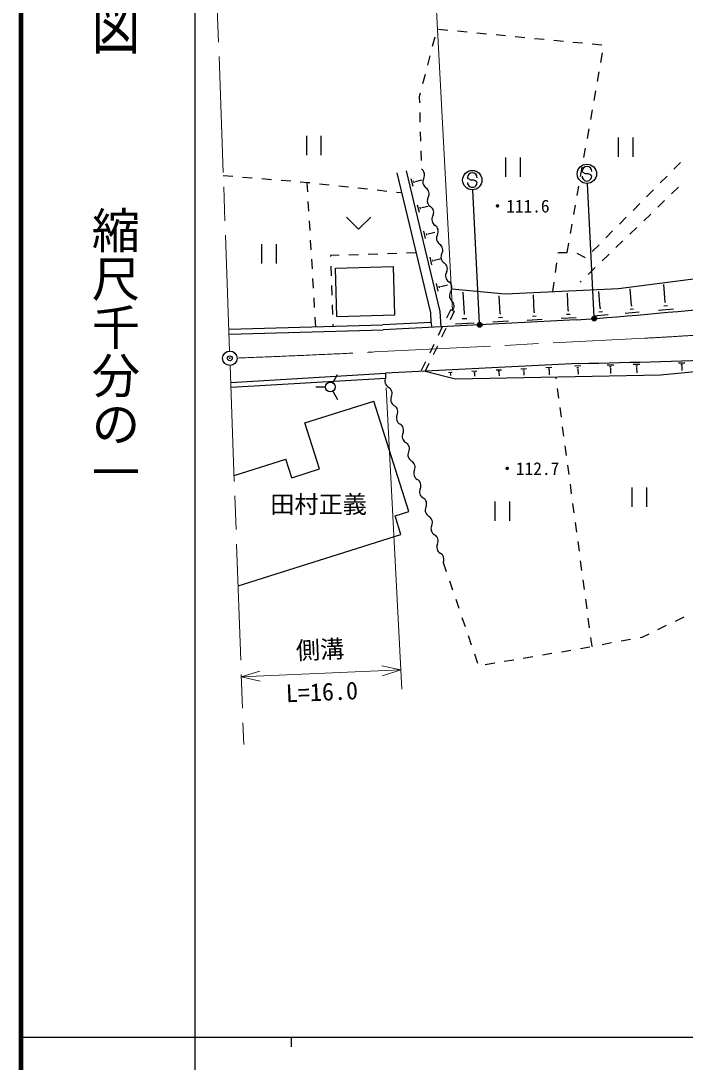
# Model space of a CAD drawing. Units: millimetres, scale not verified. Extents: x 40000 to 680000, y 20000 to 380000.
# Drawn here: x 40000 to 108771, y 202409 to 310191 of the extents above; entities that cross this region are included whole.
import ezdxf
from ezdxf.enums import TextEntityAlignment as Align

# ---------------------------------------------------------------- set-up
doc = ezdxf.new("R2010")
doc.units = ezdxf.units.MM
doc.header["$LTSCALE"] = 1000
doc.header["$PDMODE"] = 32
doc.header["$PDSIZE"] = 500
doc.linetypes.add('CHAIN', pattern=[18.5, 12, -1.5, 3.5, -1.5])
for name, color, linetype, lineweight in [('M-BGD', 7, 'Continuous', 25), ('M-BMK', 2, 'CHAIN', 13), ('M-BMK-SRVR', 3, 'Continuous', 25), ('M-STR-HTXT', 7, 'Continuous', 13), ('M-STR-STRC', 7, 'Continuous', 25), ('M-TTL', 2, 'Continuous', 140), ('M-TTL-BAND', 7, 'Continuous', 25)]:
    doc.layers.add(name, color=color, linetype=linetype, lineweight=lineweight)
doc.layers.add('M-OTRS', color=6, linetype='Continuous')
doc.styles.add('@ＭＳ ゴシック', font='')
doc.styles.add('ＭＳ ゴシック', font='')
doc.styles.get('@ＭＳ ゴシック').set_extended_font_data('@MS Gothic')
doc.styles.get('ＭＳ ゴシック').set_extended_font_data('MS Gothic')

msp = doc.modelspace()

# ---------------------------------------------------------------- linework, layer by layer
at = {"layer": 'M-BGD'}
for p, q in [((82844, 308513), (82594, 307545)), ((84214, 309207), (83219, 309303)), ((86205, 309015), (85210, 309111)), ((88196, 308822), (87201, 308918)), ((90187, 308630), (89191, 308726)), ((92177, 308438), (91182, 308534)), ((94168, 308246), (93173, 308342)), ((96159, 308054), (95164, 308150)), ((98150, 307862), (97154, 307958)), ((100140, 307670), (99145, 307766)), ((82344, 306577), (82094, 305609)), ((100039, 305888), (100214, 306873)), ((81844, 304640), (81593, 303672)), ((99691, 303919), (99865, 304904)), ((99342, 301949), (99516, 302934)), ((81343, 302704), (81243, 302316)), ((81243, 302316), (81261, 301717)), ((81291, 300717), (81321, 299718)), ((98993, 299980), (99168, 300965)), ((81350, 298718), (81380, 297719)), ((98645, 298011), (98819, 298995)), ((69555, 298274), (69555, 296274)), ((71055, 298274), (71055, 296274)), ((101840, 298105), (101840, 296105)), ((103340, 298105), (103340, 296105)), ((81410, 296719), (81440, 295719)), ((98296, 296041), (98470, 297026)), ((90176, 296028), (90176, 294028)), ((91676, 296028), (91676, 294028)), ((107598, 294832), (108301, 295543)), ((82427, 279967), (78959, 294445)), ((83421, 280110), (79931, 294677)), ((97947, 294072), (98122, 295057)), ((60959, 294185), (61956, 294104)), ((62953, 294022), (63949, 293940)), ((64946, 293859), (65943, 293777)), ((66939, 293695), (67936, 293614)), ((68933, 293532), (69642, 293474)), ((69700, 292492), (69642, 293474)), ((69642, 293474), (69929, 293443)), ((70923, 293335), (71917, 293226)), ((80384, 293861), (80567, 293095)), ((80644, 293620), (80690, 293428)), ((80853, 293594), (80864, 293546)), ((80859, 293570), (81523, 293729)), ((106190, 293411), (106894, 294122)), ((72911, 293118), (73905, 293010)), ((74899, 292901), (75893, 292793)), ((76887, 292685), (77882, 292576)), ((78876, 292468), (79447, 292406)), ((97599, 292103), (97773, 293087)), ((104783, 291991), (105486, 292701)), ((107366, 292278), (108086, 292972)), ((69819, 290496), (69760, 291494)), ((81033, 291150), (81218, 290379)), ((81511, 290857), (82181, 291017)), ((97250, 290133), (97424, 291118)), ((103375, 290570), (104079, 291280)), ((105926, 290890), (106646, 291584)), ((81295, 290907), (81341, 290714)), ((81505, 290881), (81517, 290833)), ((104486, 289502), (105206, 290196)), ((69939, 288499), (69879, 289497)), ((73721, 289882), (74971, 288632)), ((76221, 289882), (74971, 288632)), ((96901, 288164), (97076, 289149)), ((101967, 289149), (102671, 289859)), ((81684, 288434), (81869, 287660)), ((81947, 288190), (81993, 287997)), ((82158, 288164), (82170, 288115)), ((82164, 288140), (82840, 288302)), ((100560, 287728), (101264, 288438)), ((103046, 288115), (103766, 288808)), ((64921, 287081), (64921, 285081)), ((66421, 287081), (66421, 285081)), ((70058, 286503), (69998, 287501)), ((96553, 286195), (96727, 287179)), ((99152, 286307), (99856, 287018)), ((101606, 286727), (102326, 287421)), ((72943, 285919), (72040, 285890)), ((72040, 285890), (72043, 285794)), ((74942, 285984), (73943, 285952)), ((76941, 286048), (75942, 286016)), ((78940, 286113), (77941, 286080)), ((80939, 286177), (79940, 286145)), ((82336, 285714), (82522, 284936)), ((95628, 286128), (95641, 286215)), ((95641, 286215), (96553, 286195)), ((97545, 286142), (98434, 285686)), ((100166, 285339), (100886, 286033)), ((70177, 284506), (70117, 285505)), ((72077, 284795), (72111, 283796)), ((72568, 284577), (78565, 284746)), ((72709, 279579), (72568, 284577)), ((78707, 279748), (78565, 284746)), ((82600, 285469), (82646, 285275)), ((82812, 285443), (82824, 285394)), ((82818, 285419), (83500, 285582)), ((95352, 284147), (95490, 285138)), ((98726, 283951), (99446, 284645)), ((70296, 282510), (70236, 283508)), ((101868, 282494), (116448, 284381)), ((72145, 282796), (72179, 281797)), ((82988, 282991), (83175, 282209)), ((83254, 282744), (83300, 282549)), ((83467, 282718), (83478, 282669)), ((83473, 282694), (84160, 282858)), ((84618, 282462), (90149, 281929)), ((90149, 281929), (101868, 282494)), ((95075, 282166), (95214, 283157)), ((97910, 283165), (98006, 283257)), ((103222, 280737), (103066, 282454)), ((106716, 281087), (106551, 282905)), ((70415, 280513), (70356, 281512)), ((85911, 279857), (85796, 282100)), ((89625, 279903), (89531, 281740)), ((93148, 280028), (93056, 281819)), ((96668, 280207), (96576, 281998)), ((99981, 280463), (99826, 282177)), ((72213, 280797), (72247, 279798)), ((84502, 280309), (84067, 279408)), ((84502, 280309), (84862, 280135)), ((99934, 280459), (100028, 280467)), ((103072, 280356), (103437, 280389)), ((103176, 280733), (103267, 280741)), ((106022, 280255), (107547, 280393)), ((106560, 280688), (106941, 280723)), ((106668, 281082), (106763, 281091)), ((70534, 278517), (70475, 279515)), ((72709, 279579), (78707, 279748)), ((97484, 279233), (77510, 278214)), ((82478, 278968), (82427, 279967)), ((83502, 278520), (83421, 280110)), ((84862, 280135), (84427, 279234)), ((85695, 279364), (86176, 279388)), ((85851, 279854), (85971, 279860)), ((89441, 279483), (89850, 279504)), ((89574, 279901), (89676, 279906)), ((92422, 279225), (93951, 279303)), ((92976, 279636), (93358, 279656)), ((93100, 280025), (93195, 280030)), ((95942, 279404), (97471, 279482)), ((96496, 279816), (96878, 279835)), ((96620, 280205), (96715, 280210)), ((99301, 279648), (100796, 279783)), ((99828, 280072), (100201, 280106)), ((102559, 279942), (104016, 280074)), ((61536, 278263), (77490, 278714)), ((61550, 277763), (77510, 278214)), ((72281, 278798), (72289, 278567)), ((82478, 278968), (77490, 278714)), ((82478, 278968), (82503, 278469)), ((83632, 278508), (83197, 277607)), ((83992, 278334), (83557, 277433)), ((84998, 278846), (86921, 278944)), ((88847, 279043), (90486, 279126)), ((82762, 276707), (82327, 275806)), ((83122, 276533), (82687, 275632)), ((81892, 274906), (81457, 274006)), ((97713, 274738), (77739, 273720)), ((82252, 274732), (81865, 273930)), ((81865, 273930), (84984, 273121)), ((84286, 273803), (84665, 273823)), ((86692, 273926), (87202, 273952)), ((86890, 273808), (87018, 273815)), ((89204, 274054), (89753, 274082)), ((89417, 273927), (89554, 273934)), ((89475, 273793), (89510, 273795)), ((89492, 273794), (89509, 273461)), ((91755, 274184), (92343, 274214)), ((91983, 274048), (92130, 274056)), ((92046, 273904), (92082, 273906)), ((92064, 273905), (92084, 273512)), ((94345, 274316), (94974, 274348)), ((94589, 274171), (94746, 274179)), ((94656, 274017), (94695, 274019)), ((94676, 274018), (94699, 273564)), ((97311, 274468), (97981, 274502)), ((97571, 274313), (97739, 274322)), ((97642, 274149), (97684, 274151)), ((97663, 274150), (97690, 273634)), ((100685, 274573), (101379, 274592)), ((100950, 274407), (101123, 274411)), ((101020, 274235), (101063, 274236)), ((101042, 274235), (101057, 273691)), ((103380, 274649), (104085, 274669)), ((103649, 274480), (103826, 274485)), ((103720, 274306), (103765, 274307)), ((103743, 274306), (103758, 273745)), ((106203, 273543), (110863, 274002)), ((108085, 274783), (108736, 274801)), ((108334, 274627), (108496, 274632)), ((108399, 274466), (108440, 274467)), ((108420, 274467), (108433, 274014)), ((61730, 272766), (77739, 273720)), ((61760, 272267), (77765, 273220)), ((72297, 272723), (72797, 273589)), ((77739, 273720), (77765, 273220)), ((84433, 273716), (84528, 273721)), ((84474, 273623), (84497, 273624)), ((84485, 273624), (84492, 273495)), ((84984, 273121), (106203, 273543)), ((86944, 273683), (86976, 273685)), ((86960, 273684), (86974, 273410)), ((95424, 273133), (95398, 273328)), ((71547, 272290), (70547, 272290)), ((72297, 271857), (72797, 270991)), ((95690, 271151), (95557, 272142)), ((69398, 268578), (76549, 270839)), ((80167, 259397), (76549, 270839)), ((95955, 269169), (95822, 270160)), ((70905, 263811), (69398, 268578)), ((96221, 267186), (96088, 268177)), ((96487, 265204), (96354, 266195)), ((62077, 263117), (67442, 264813)), ((68045, 262906), (67442, 264813)), ((96752, 263222), (96619, 264213)), ((68045, 262906), (70905, 263811)), ((97018, 261239), (96885, 262231)), ((103254, 261903), (103254, 259903)), ((104754, 261903), (104754, 259903)), ((89078, 260424), (89078, 258424)), ((90578, 260424), (90578, 258424)), ((97283, 259257), (97151, 260248)), ((78736, 258945), (80167, 259397)), ((79339, 257038), (78736, 258945)), ((97549, 257275), (97416, 258266)), ((62487, 251710), (79339, 257038)), ((97815, 255293), (97682, 256284)), ((83723, 254129), (84046, 253182)), ((98080, 253310), (97948, 254301)), ((84369, 252236), (84691, 251289)), ((98346, 251328), (98213, 252319)), ((85014, 250343), (85336, 249396)), ((98612, 249346), (98479, 250337)), ((85659, 248450), (85982, 247503)), ((98877, 247363), (98744, 248355)), ((108621, 248460), (107720, 248026)), ((106819, 247593), (105917, 247159)), ((86304, 246556), (86627, 245610)), ((99137, 245427), (99010, 246372)), ((101150, 245796), (100166, 245616)), ((103117, 246156), (102134, 245976)), ((104273, 246368), (104101, 246336)), ((105016, 246725), (104273, 246368)), ((93985, 244561), (94971, 244726)), ((95958, 244892), (96944, 245058)), ((97930, 245224), (98916, 245390)), ((99183, 245436), (99137, 245427)), ((86949, 244663), (87272, 243717)), ((88068, 243565), (89055, 243731)), ((90041, 243897), (91027, 244063)), ((92013, 244229), (92999, 244395))]:
    msp.add_line(p, q, dxfattribs=at)
msp.add_circle((72047, 272290), 500, dxfattribs=at)
for centre, radius, start, end in [((81073, 294240), 725, 330.03474, 57.24038), ((82329, 293516), 725, 150.03474, 237.24038), ((81545, 292296), 725, 330.03474, 57.24038), ((82801, 291572), 725, 150.03474, 237.24038), ((82016, 290353), 725, 330.03474, 57.24038), ((83273, 289628), 725, 150.03474, 237.24038), ((82488, 288409), 725, 330.03474, 57.24038), ((83744, 287685), 725, 150.03474, 237.24038), ((82960, 286465), 725, 330.03474, 57.24038), ((84216, 285741), 725, 150.03474, 237.24038), ((83431, 284522), 725, 330.03474, 57.24038), ((84687, 283797), 725, 150.03474, 237.24038), ((83903, 282578), 725, 330.03474, 57.24038), ((85092, 281757), 725, 140.73166, 227.93729), ((84121, 280681), 725, 320.73166, 47.93729), ((60762, 778742), 500857, 274.20458, 276.14025), ((90358, 778861), 504176, 270.83592, 272.77856), ((78415, 272900), 725, 153.73139, 240.93703), ((77710, 271632), 725, 333.73139, 60.93703), ((79011, 270990), 725, 153.73139, 240.93703), ((78306, 269723), 725, 333.73139, 60.93703), ((79606, 269081), 725, 153.73139, 240.93703), ((78902, 267814), 725, 333.73139, 60.93703), ((80202, 267172), 725, 153.73139, 240.93703), ((79498, 265905), 725, 333.73139, 60.93703), ((80798, 265263), 725, 153.73139, 240.93703), ((80094, 263995), 725, 333.73139, 60.93703), ((81394, 263354), 725, 153.73139, 240.93703), ((80690, 262086), 725, 333.73139, 60.93703), ((81990, 261445), 725, 153.73139, 240.93703), ((81286, 260177), 725, 333.73139, 60.93703), ((82586, 259535), 725, 153.73139, 240.93703), ((81882, 258268), 725, 333.73139, 60.93703), ((83182, 257626), 725, 153.73139, 240.93703), ((82477, 256359), 725, 333.73139, 60.93703), ((83778, 255717), 725, 153.73139, 240.93703), ((83073, 254450), 725, 333.73139, 60.93703)]:
    msp.add_arc(centre, radius, start, end, dxfattribs=at)
at = {"layer": 'M-BMK'}
for p, q in [((61613, 276014), (60202, 315238)), ((76626, 275916), (104589, 277342)), ((61667, 274515), (63078, 235290))]:
    msp.add_line(p, q, dxfattribs=at)
for centre, radius, start, end in [((89310, 576953), 300000, 272.91949, 275.4024), ((25693, 1274618), 1000000, 272.10302, 272.91949)]:
    msp.add_arc(centre, radius, start, end, dxfattribs=at)
at = {"layer": 'M-BMK-SRVR'}
msp.add_circle((61640, 275264), 750, dxfattribs=at)
msp.add_point((61640, 275264), dxfattribs=at)
msp.add_point((61640, 275264), dxfattribs=at)
at = {"layer": 'M-OTRS'}
msp.add_point((61640, 275264), dxfattribs=at)
at = {"layer": 'M-STR-HTXT'}
for p, q in [((84682, 280222), (82435, 322404)), ((77817, 272222), (79439, 241013)), ((79335, 243010), (62826, 242285)), ((64734, 242887), (62826, 242285)), ((79335, 243010), (77383, 243443)), ((77428, 242408), (79335, 243010)), ((62826, 242285), (64779, 241852))]:
    msp.add_line(p, q, dxfattribs=at)
at = {"layer": 'M-STR-STRC'}
for p, q in [((98201, 294495), (98102, 294613)), ((98446, 294356), (98201, 294495)), ((98747, 294353), (98446, 294356)), ((98992, 294242), (98747, 294353)), ((86339, 293844), (86240, 293962)), ((86584, 293705), (86339, 293844)), ((86885, 293703), (86584, 293705)), ((87130, 293591), (86885, 293703)), ((87236, 293455), (87130, 293591)), ((99353, 279524), (98647, 293356)), ((99098, 294105), (98992, 294242)), ((87491, 278873), (86785, 292705))]:
    msp.add_line(p, q, dxfattribs=at)
for centre, radius in [((98596, 294355), 1000), ((86734, 293704), 1000), ((99360, 279374), 150), ((99360, 279374), 120), ((99360, 279374), 90), ((99360, 279374), 60), ((99360, 279374), 30), ((87498, 278723), 150), ((87498, 278723), 120), ((87498, 278723), 90), ((87498, 278723), 60), ((87498, 278723), 30)]:
    msp.add_circle(centre, radius, dxfattribs=at)
for centre, start, end in [((86740, 293959), 359.55488, 179.55488), ((98602, 294609), 359.55488, 179.55488), ((86736, 293459), 179.55488, 359.55488), ((98598, 294109), 179.55488, 359.55488)]:
    msp.add_arc(centre, 500, start, end, dxfattribs=at)
for p in [(99360, 279374), (87498, 278723)]:
    msp.add_point(p, dxfattribs=at)
at = {"layer": 'M-TTL'}
msp.add_line((40000, 380000), (40000, 20000), dxfattribs=at)
at = {"layer": 'M-TTL-BAND'}
for p, q in [((58000, 370000), (58000, 20000)), ((40000, 205000), (579000, 205000)), ((68000, 205000), (68000, 204000))]:
    msp.add_line(p, q, dxfattribs=at)

# ---------------------------------------------------------------- texts
at = {"layer": 'M-BGD', "style": 'ＭＳ ゴシック'}
for s, p in [('・111.6', (88442, 291012)), ('・112.7', (89449, 263844))]:
    msp.add_text(s, height=1320, dxfattribs=at).set_placement(p, align=Align.MIDDLE_LEFT)
msp.add_text('田村正義', height=1833, dxfattribs=at).set_placement((70830, 260153), align=Align.MIDDLE_CENTER)
at = {"layer": 'M-STR-HTXT', "style": 'ＭＳ ゴシック'}
msp.add_text('側溝', height=1833, rotation=2.517, dxfattribs=at).set_placement((71037, 243647), align=Align.BOTTOM_CENTER)
at = {"layer": 'M-STR-HTXT', "style": '@ＭＳ ゴシック'}
msp.add_text('L=16.0', height=1833, rotation=2.517, dxfattribs=at).set_placement((71125, 241649), align=Align.TOP_CENTER)
at = {"layer": 'M-TTL-BAND', "style": '@ＭＳ ゴシック', "width": 1.4}
msp.add_text('平  面  図', height=3666, rotation=270, dxfattribs=at).set_placement((49777, 306475), align=Align.MIDDLE_RIGHT)
at = {"layer": 'M-TTL-BAND', "style": '@ＭＳ ゴシック'}
msp.add_text('縮尺千分の一', height=3666, rotation=270, dxfattribs=at).set_placement((49777, 261030), align=Align.MIDDLE_RIGHT)

doc.saveas('drawing.dxf')
